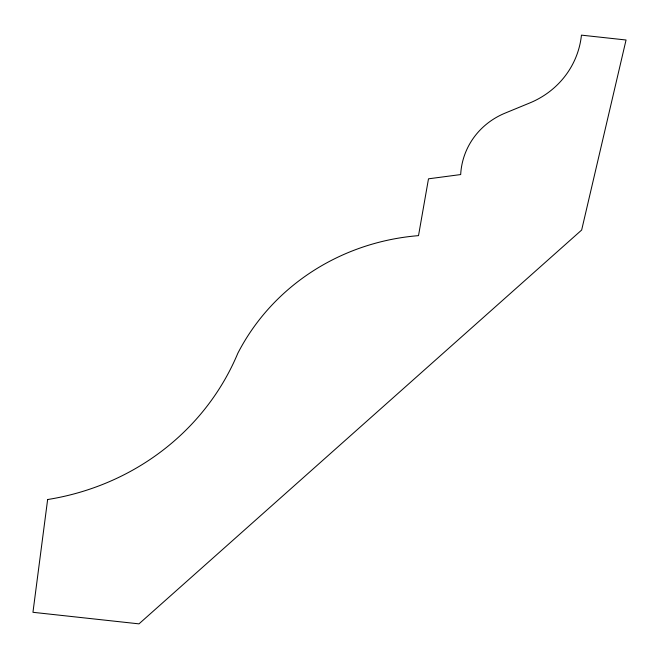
<?xml version="1.0" encoding="UTF-8"?>
<svg xmlns="http://www.w3.org/2000/svg" width="659" height="659" viewBox="0 0 659 659"><rect width="100%" height="100%" fill="white"/><g stroke="black" fill="none" stroke-linecap="round" stroke-linejoin="round"><path stroke-width="0.99" d="M47.637 499.53L32.95 612.302L138.991 623.859L581.658 230.032L626.05 40.001L581.444 35.141A88.635 84.533 12.8 0 1 529.737 102.977L505.074 113.134A75.612 72.111 12.8 0 0 460.682 174.561L428.49 178.82L418.514 235.634A228.096 217.544 12.8 0 0 237.792 353.339A255.577 243.748 12.8 0 1 47.637 499.53"/></g></svg>
